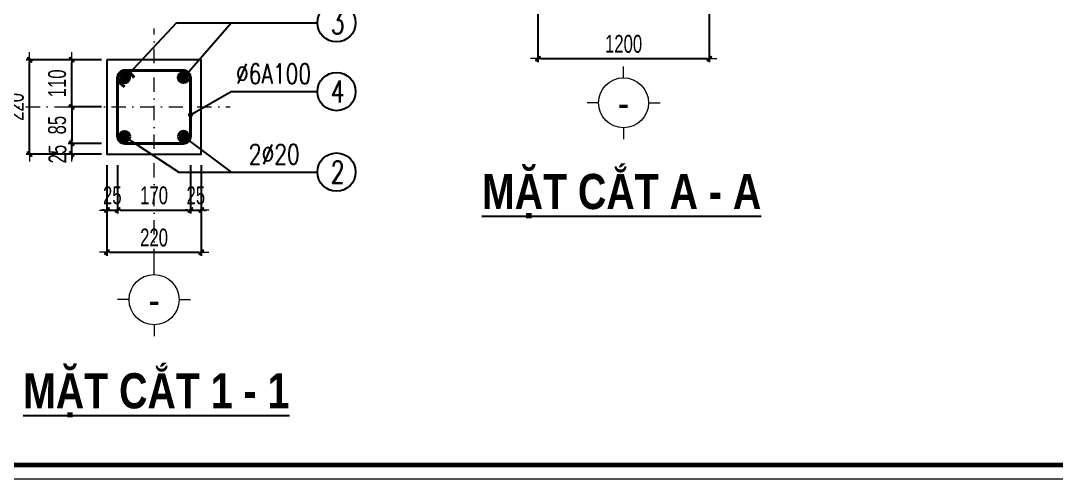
# Model space of a CAD drawing. Header units: millimetres. Extents: x -295047 to 263296, y -724756 to -308748.
# Drawn here: x -139304 to -132051, y -359455 to -356245 of the extents above; entities that cross this region are included whole.
import ezdxf
from ezdxf.enums import TextEntityAlignment as Align

# ---------------------------------------------------------------- set-up
doc = ezdxf.new("R2010")
doc.units = ezdxf.units.MM
doc.header["$MEASUREMENT"] = 0
doc.header["$PDMODE"] = 32
doc.linetypes.add('DASHDOT', pattern=[1, 0.5, -0.25, 0, -0.25])
doc.layers.get('Defpoints').update_dxf_attribs({"color": 1})
for name, color, linetype, lineweight in [('Khungten_LCDI', 7, 'Continuous', 5), ('LC Dim', 8, 'Continuous', 18), ('LC ISO', 153, 'Continuous', 13), ('LC Net dam2', 6, 'Continuous', 40), ('LC Net dam3', 1, 'Continuous', 60), ('LC Net manh', 219, 'Continuous', 5), ('LC Net thay', 7, 'Continuous', 25), ('LC Net truc', 79, 'DASHDOT', 13), ('LC Text1', 3, 'Continuous', 20), ('LC Text2', 7, 'Continuous', 25)]:
    doc.layers.add(name, color=color, linetype=linetype, lineweight=lineweight)
doc.styles.add('HOATBIF', font='hoatbif.shx', dxfattribs={"width": 0.7})
doc.styles.add('Khungten', font='VHAVAN.TTF', dxfattribs={"width": 0.9, "height": 5000})
doc.styles.add('LC 1', font='VHAVANB.TTF')
doc.styles.add('LC 3', font='vnsimli.shx', dxfattribs={"width": 0.75})
doc.styles.add('LC3', font='VHARIALB.TTF', dxfattribs={"width": 0.8})
doc.styles.add('Title', font='VHBLACK.TTF', dxfattribs={"width": 0.8})
doc.dimstyles.new('1-100(1-50)', dxfattribs={"dimscale": 50, "dimtxt": 2.5, "dimasz": 0.35, "dimexe": 0.5, "dimexo": 0, "dimgap": 0.8, "dimtad": 1, "dimdec": 0, "dimzin": 0, "dimdsep": 46, "dimtxsty": 'HOATBIF', "dimblk1": 'DOT', "dimblk2": 'DOT', "dimsah": 1, "dimcen": -1, "dimdle": 1, "dimclrd": 256, "dimclre": 256, "dimclrt": 4, "dimadec": 3, "dimazin": 2, "dimtfac": 0.333333, "dimtdec": 0, "dimtix": 1, "dimtmove": 2, "dimatfit": 3, "dimldrblk": 'DOT', "dimfxl": 1, "dimtvp": 0.833333, "dimtolj": 1, "dimtzin": 0, "dimarcsym": 0})

# ---------------------------------------------------------------- blocks, each defined once
blk = doc.blocks.new('lcdi KC')
at = {"layer": 'Defpoints', "lineweight": 0}
blk.add_lwpolyline([(-1200, -14850), (-1200, 14850), (40800, 14850), (40800, -14850)], close=True, dxfattribs=at)
at = {"layer": 'Khungten_LCDI', "color": 5, "lineweight": 60}
blk.add_lwpolyline([(0, -14650), (0, 14650), (40600, 14650), (40600, -14650)], close=True, dxfattribs=at)
at = {"color": 7, "style": 'Khungten', "width": 0.8}
for tag, p in [('REVISION', (39499, -10746)), ('NGAYHT', (39546, -11609))]:
    blk.add_attdef(tag, text='', height=200, dxfattribs=at).set_placement(p, align=Align.CENTER)
at = {"layer": 'LC Text1', "style": 'Title', "width": 1.485915}
for tag, p, p2 in [('TENBANVE1', (36913, -8886), (40339, -8886)), ('TENBANVE2', (36913, -9562), (40339, -9562))]:
    blk.add_attdef(tag, text='', height=250, dxfattribs=at).set_placement(p, p2, align=Align.FIT)
at = {"layer": 'LC Text1', "style": 'Title', "width": 0.7}
blk.add_attdef('SOBANVE', text='', height=250, dxfattribs=at).set_placement((39562, -13896), align=Align.CENTER)
blk = doc.blocks.new('theptron1')
at = {"layer": 'LC Net dam3'}
for p, q in [((-0.5, 0), (0.5, 0)), ((-0.35, 0.35), (0.35, -0.35)), ((0.35, 0.35), (-0.35, -0.35)), ((0, 0.5), (0, -0.5))]:
    blk.add_line(p, q, dxfattribs=at)
blk.add_circle((0, 0), 0.5, dxfattribs=at)
blk = doc.blocks.new('DOT')
at = {"layer": 'LC Dim'}
blk.add_line((-3, 0), (3, 0), dxfattribs=at)
at = {"layer": 'LC Dim', "color": 4}
blk.add_line((-1, -1), (1, 1), dxfattribs=at)
blk.add_lwpolyline([(0.5, 1), (-1, -0.5), (-0.5, -1), (1, 0.5)], close=True, dxfattribs=at)
blk = doc.blocks.new('*D597')
at = {"layer": 'Defpoints', "color": 0, "ltscale": 2, "transparency": 16777216}
for p in [(-138700.5, -357257.1), (-138625.5, -357257.1), (-138625.5, -357570.5)]:
    blk.add_point(p, dxfattribs=at)
at = {"layer": 'LC Dim', "lineweight": -2, "ltscale": 2, "transparency": 16777216}
for p, q in [((-138700.5, -357257.1), (-138700.5, -357595.5)), ((-138625.5, -357257.1), (-138625.5, -357595.5)), ((-138718, -357570.5), (-138735.5, -357570.5)), ((-138700.5, -357570.5), (-138625.5, -357570.5)), ((-138608, -357570.5), (-138590.5, -357570.5))]:
    blk.add_line(p, q, dxfattribs=at)
at = {"layer": 'LC Dim', "lineweight": -2, "ltscale": 2, "transparency": 16777216, "xscale": 17.5, "yscale": 17.5, "zscale": 17.5}
blk.add_blockref('DOT', (-138700.5, -357570.5), dxfattribs=at)
at = {"layer": 'LC Dim', "lineweight": -2, "ltscale": 2, "transparency": 16777216, "xscale": 17.5, "yscale": 17.5, "zscale": 17.5, "rotation": 180}
blk.add_blockref('DOT', (-138625.5, -357570.5), dxfattribs=at)
at = {"layer": 'LC Dim', "color": 4, "ltscale": 2, "transparency": 16777216, "insert": (-138663, -357468), "char_height": 125, "attachment_point": 5, "style": 'HOATBIF'}
blk.add_mtext('\\A1;25', dxfattribs=at)
blk = doc.blocks.new('_Dot')
at = {"color": 0, "linetype": 'ByBlock', "lineweight": -2}
blk.add_line((-0.5, 0), (-1, 0), dxfattribs=at)
at = {"color": 0, "linetype": 'ByBlock', "const_width": 0.5}
blk.add_lwpolyline([(-0.25, 0, 1), (0.25, 0, 1)], format="xyb", close=True, dxfattribs=at)
blk = doc.blocks.new('*D598')
at = {"layer": 'Defpoints', "color": 0, "ltscale": 2, "transparency": 16777216}
for p in [(-138625.5, -357257.1), (-138115.5, -357257.1), (-138115.5, -357570.5)]:
    blk.add_point(p, dxfattribs=at)
at = {"layer": 'LC Dim', "lineweight": -2, "ltscale": 2, "transparency": 16777216}
for p, q in [((-138625.5, -357257.1), (-138625.5, -357595.5)), ((-138115.5, -357257.1), (-138115.5, -357595.5)), ((-138608, -357570.5), (-138133, -357570.5))]:
    blk.add_line(p, q, dxfattribs=at)
at = {"layer": 'LC Dim', "lineweight": -2, "ltscale": 2, "transparency": 16777216, "xscale": 17.5, "yscale": 17.5, "zscale": 17.5, "rotation": 180}
blk.add_blockref('DOT', (-138625.5, -357570.5), dxfattribs=at)
at = {"layer": 'LC Dim', "lineweight": -2, "ltscale": 2, "transparency": 16777216, "xscale": 17.5, "yscale": 17.5, "zscale": 17.5}
blk.add_blockref('DOT', (-138115.5, -357570.5), dxfattribs=at)
at = {"layer": 'LC Dim', "color": 4, "ltscale": 2, "transparency": 16777216, "insert": (-138370.5, -357468), "char_height": 125, "attachment_point": 5, "style": 'HOATBIF'}
blk.add_mtext('\\A1;170', dxfattribs=at)
blk = doc.blocks.new('*D599')
at = {"layer": 'Defpoints', "color": 0, "ltscale": 2, "transparency": 16777216}
for p in [(-138115.5, -357257.1), (-138040.5, -357257.1), (-138040.5, -357570.5)]:
    blk.add_point(p, dxfattribs=at)
at = {"layer": 'LC Dim', "lineweight": -2, "ltscale": 2, "transparency": 16777216}
for p, q in [((-138115.5, -357257.1), (-138115.5, -357595.5)), ((-138040.5, -357257.1), (-138040.5, -357595.5)), ((-138133, -357570.5), (-138150.5, -357570.5)), ((-138115.5, -357570.5), (-138040.5, -357570.5)), ((-138023, -357570.5), (-138005.5, -357570.5))]:
    blk.add_line(p, q, dxfattribs=at)
at = {"layer": 'LC Dim', "lineweight": -2, "ltscale": 2, "transparency": 16777216, "xscale": 17.5, "yscale": 17.5, "zscale": 17.5}
blk.add_blockref('DOT', (-138115.5, -357570.5), dxfattribs=at)
at = {"layer": 'LC Dim', "lineweight": -2, "ltscale": 2, "transparency": 16777216, "xscale": 17.5, "yscale": 17.5, "zscale": 17.5, "rotation": 180}
blk.add_blockref('DOT', (-138040.5, -357570.5), dxfattribs=at)
at = {"layer": 'LC Dim', "color": 4, "ltscale": 2, "transparency": 16777216, "insert": (-138078, -357468), "char_height": 125, "attachment_point": 5, "style": 'HOATBIF'}
blk.add_mtext('\\A1;25', dxfattribs=at)
blk = doc.blocks.new('*D600')
at = {"layer": 'Defpoints', "color": 0, "ltscale": 2, "transparency": 16777216}
for p in [(-138700.5, -357257.1), (-138040.5, -357257.1), (-138040.5, -357865.7)]:
    blk.add_point(p, dxfattribs=at)
at = {"layer": 'LC Dim', "lineweight": -2, "ltscale": 2, "transparency": 16777216}
for p, q in [((-138700.5, -357257.1), (-138700.5, -357890.7)), ((-138040.5, -357257.1), (-138040.5, -357890.7)), ((-138683, -357865.7), (-138058, -357865.7))]:
    blk.add_line(p, q, dxfattribs=at)
at = {"layer": 'LC Dim', "lineweight": -2, "ltscale": 2, "transparency": 16777216, "xscale": 17.5, "yscale": 17.5, "zscale": 17.5, "rotation": 180}
blk.add_blockref('DOT', (-138700.5, -357865.7), dxfattribs=at)
at = {"layer": 'LC Dim', "lineweight": -2, "ltscale": 2, "transparency": 16777216, "xscale": 17.5, "yscale": 17.5, "zscale": 17.5}
blk.add_blockref('DOT', (-138040.5, -357865.7), dxfattribs=at)
at = {"layer": 'LC Dim', "color": 4, "ltscale": 2, "transparency": 16777216, "insert": (-138370.5, -357763.2), "char_height": 125, "attachment_point": 5, "style": 'HOATBIF'}
blk.add_mtext('\\A1;220', dxfattribs=at)
blk = doc.blocks.new('*D601')
at = {"layer": 'Defpoints', "color": 0, "ltscale": 2, "transparency": 16777216}
for p in [(-138946.6, -357103.5), (-138737.5, -357103.5), (-138737.5, -357178.5)]:
    blk.add_point(p, dxfattribs=at)
at = {"layer": 'LC Dim', "lineweight": -2, "ltscale": 2, "transparency": 16777216}
for p, q in [((-138946.6, -357086), (-138946.6, -357068.5)), ((-138737.5, -357103.5), (-138971.6, -357103.5)), ((-138946.6, -357178.5), (-138946.6, -357103.5)), ((-138737.5, -357178.5), (-138971.6, -357178.5)), ((-138946.6, -357196), (-138946.6, -357213.5))]:
    blk.add_line(p, q, dxfattribs=at)
at = {"layer": 'LC Dim', "lineweight": -2, "ltscale": 2, "transparency": 16777216, "xscale": 17.5, "yscale": 17.5, "zscale": 17.5}
for p, rotation in [((-138946.6, -357103.5), 270), ((-138946.6, -357178.5), 90)]:
    blk.add_blockref('DOT', p, dxfattribs=dict(at, rotation=rotation))
at = {"layer": 'LC Dim', "color": 4, "ltscale": 2, "transparency": 16777216, "insert": (-139046.2, -357178.5), "char_height": 125, "attachment_point": 5, "rotation": 90, "style": 'HOATBIF'}
blk.add_mtext('\\A1;25', dxfattribs=at)
blk = doc.blocks.new('*D602')
at = {"layer": 'Defpoints', "color": 0, "ltscale": 2, "transparency": 16777216}
for p in [(-138946.6, -356518.5), (-138737.5, -356518.5), (-138737.5, -356848.5)]:
    blk.add_point(p, dxfattribs=at)
at = {"layer": 'LC Dim', "lineweight": -2, "ltscale": 2, "transparency": 16777216}
for p, q in [((-138737.5, -356518.5), (-138971.6, -356518.5)), ((-138946.6, -356831), (-138946.6, -356536)), ((-138737.5, -356848.5), (-138971.6, -356848.5))]:
    blk.add_line(p, q, dxfattribs=at)
at = {"layer": 'LC Dim', "lineweight": -2, "ltscale": 2, "transparency": 16777216, "xscale": 17.5, "yscale": 17.5, "zscale": 17.5}
for p, rotation in [((-138946.6, -356518.5), 90), ((-138946.6, -356848.5), 270)]:
    blk.add_blockref('DOT', p, dxfattribs=dict(at, rotation=rotation))
at = {"layer": 'LC Dim', "color": 4, "ltscale": 2, "transparency": 16777216, "insert": (-139049.1, -356683.5), "char_height": 125, "attachment_point": 5, "rotation": 90, "style": 'HOATBIF'}
blk.add_mtext('\\A1;110', dxfattribs=at)
blk = doc.blocks.new('*D603')
at = {"layer": 'Defpoints', "color": 0, "ltscale": 2, "transparency": 16777216}
for p in [(-139241.8, -356518.5), (-138737.5, -356518.5), (-138737.5, -357178.5)]:
    blk.add_point(p, dxfattribs=at)
at = {"layer": 'LC Dim', "lineweight": -2, "ltscale": 2, "transparency": 16777216}
for p, q in [((-138737.5, -356518.5), (-139266.8, -356518.5)), ((-139241.8, -357161), (-139241.8, -356536)), ((-138737.5, -357178.5), (-139266.8, -357178.5))]:
    blk.add_line(p, q, dxfattribs=at)
at = {"layer": 'LC Dim', "lineweight": -2, "ltscale": 2, "transparency": 16777216, "xscale": 17.5, "yscale": 17.5, "zscale": 17.5}
for p, rotation in [((-139241.8, -356518.5), 90), ((-139241.8, -357178.5), 270)]:
    blk.add_blockref('DOT', p, dxfattribs=dict(at, rotation=rotation))
at = {"layer": 'LC Dim', "color": 4, "ltscale": 2, "transparency": 16777216, "insert": (-139344.3, -356848.5), "char_height": 125, "attachment_point": 5, "rotation": 90, "style": 'HOATBIF'}
blk.add_mtext('\\A1;220', dxfattribs=at)
blk = doc.blocks.new('TIEUDE1')
at = {"layer": 'LC Text2', "color": 7, "style": 'LC 1'}
blk.add_attdef('TIªU§Ò', text='', height=5, dxfattribs=at).set_placement((0, 0), align=Align.BOTTOM_CENTER)
blk.add_attdef('TL', text='', height=3, dxfattribs=at).set_placement((0, -2), align=Align.TOP_CENTER)
blk = doc.blocks.new('*D604')
at = {"layer": 'Defpoints', "color": 0, "ltscale": 2, "transparency": 16777216}
for p in [(-138737.5, -356848.5), (-138946.6, -357103.5), (-138737.5, -357103.5)]:
    blk.add_point(p, dxfattribs=at)
at = {"layer": 'LC Dim', "lineweight": -2, "ltscale": 2, "transparency": 16777216}
for p, q in [((-138737.5, -356848.5), (-138971.6, -356848.5)), ((-138946.6, -356866), (-138946.6, -357086)), ((-138737.5, -357103.5), (-138971.6, -357103.5))]:
    blk.add_line(p, q, dxfattribs=at)
at = {"layer": 'LC Dim', "lineweight": -2, "ltscale": 2, "transparency": 16777216, "xscale": 17.5, "yscale": 17.5, "zscale": 17.5}
for p, rotation in [((-138946.6, -356848.5), 90), ((-138946.6, -357103.5), 270)]:
    blk.add_blockref('DOT', p, dxfattribs=dict(at, rotation=rotation))
at = {"layer": 'LC Dim', "color": 4, "ltscale": 2, "transparency": 16777216, "insert": (-139049.1, -356976), "char_height": 125, "attachment_point": 5, "rotation": 90, "style": 'HOATBIF'}
blk.add_mtext('\\A1;85', dxfattribs=at)
blk = doc.blocks.new('TTRUC')
at = {"layer": 'LC ISO'}
for p, q in [((0, 6.95), (0, 10.13)), ((-6.95, 0), (-10.13, 0)), ((6.95, 0), (10.13, 0)), ((0, -6.95), (0, -10.13))]:
    blk.add_line(p, q, dxfattribs=at)
at = {"layer": 'LC Net manh'}
blk.add_circle((0, 0), 6.95, dxfattribs=at)
blk = doc.blocks.new('*D607')
at = {"layer": 'Defpoints', "color": 0, "ltscale": 2, "transparency": 16777216}
for p in [(-135682, -356020.6), (-134481.9, -356015.6), (-134481.9, -356510.1)]:
    blk.add_point(p, dxfattribs=at)
at = {"layer": 'LC Dim', "lineweight": -2, "ltscale": 2, "transparency": 16777216}
for p, q in [((-135682, -356020.6), (-135682, -356535.1)), ((-134481.9, -356015.6), (-134481.9, -356535.1)), ((-135664.5, -356510.1), (-134499.4, -356510.1))]:
    blk.add_line(p, q, dxfattribs=at)
at = {"layer": 'LC Dim', "lineweight": -2, "ltscale": 2, "transparency": 16777216, "xscale": 17.5, "yscale": 17.5, "zscale": 17.5, "rotation": 180}
blk.add_blockref('DOT', (-135682, -356510.1), dxfattribs=at)
at = {"layer": 'LC Dim', "lineweight": -2, "ltscale": 2, "transparency": 16777216, "xscale": 17.5, "yscale": 17.5, "zscale": 17.5}
blk.add_blockref('DOT', (-134481.9, -356510.1), dxfattribs=at)
at = {"layer": 'LC Dim', "color": 4, "ltscale": 2, "transparency": 16777216, "insert": (-135081.9, -356407.6), "char_height": 125, "attachment_point": 5, "style": 'HOATBIF'}
blk.add_mtext('\\A1;1200', dxfattribs=at)

msp = doc.modelspace()

# ---------------------------------------------------------------- linework, layer by layer
at = {"layer": 'LC Net dam2'}
for p, q in [((-138552.8, -356593.5), (-138509.7, -356641.8)), ((-138625.5, -356664.7), (-138576.4, -356708.5))]:
    msp.add_line(p, q, dxfattribs=at)
msp.add_lwpolyline([(-138625.5, -356644.5), (-138625.5, -357052.5, 0.414214), (-138574.4, -357103.5), (-138166.5, -357103.5, 0.414214), (-138115.5, -357052.5), (-138115.5, -356644.5, 0.414214), (-138166.5, -356593.5), (-138574.4, -356593.5, 0.414214)], format="xyb", close=True, dxfattribs=at)
at = {"layer": 'LC Net thay', "linetype": 'Continuous', "ltscale": 1000}
msp.add_lwpolyline([(-138700.5, -356518.5), (-138700.5, -357178.5), (-138040.5, -357178.5), (-138040.5, -356518.5)], close=True, dxfattribs=at)
at = {"layer": 'LC Net truc', "ltscale": 200}
for p, q in [((-138370.5, -357942.4), (-138370.5, -356298.6)), ((-139468.5, -356848.5), (-137838.2, -356848.5))]:
    msp.add_line(p, q, dxfattribs=at)
at = {"layer": 'LC Text2', "ltscale": 100}
for centre in [(-137092.7, -356259.5), (-137092.7, -356740.8), (-137092.7, -357304.6)]:
    msp.add_circle(centre, 133.8, dxfattribs=at)

# ---------------------------------------------------------------- block references
at = {"layer": 'LC Dim', "yscale": 60.00000000069849}
for p, xscale, zscale in [((-138576.6, -356641.6), -60.00000000069849, 60.00000000064909), ((-138164.3, -356641.6), 60.00000000069849, 60.00000000069849)]:
    msp.add_blockref('theptron1', p, dxfattribs=dict(at, xscale=xscale, zscale=zscale))
for p, xscale, zscale, rotation in [((-138576.6, -357055.4), 60.00000000069849, 60.00000000069849, 180.0000000004822), ((-138164.3, -357055.4), -60.00000000069849, 60.00000000064909, 180)]:
    msp.add_blockref('theptron1', p, dxfattribs=dict(at, xscale=xscale, zscale=zscale, rotation=rotation))
at = {"layer": 'LC ISO', "xscale": 25.19610424696835, "yscale": 25.19610424696835, "zscale": 25.19610424696835}
for p in [(-135082, -356819.6), (-138370.5, -358197.7)]:
    msp.add_blockref('TTRUC', p, dxfattribs=at)
at = {"layer": 'LC Net thay', "xscale": 0.5000000000000013, "yscale": 0.5000000000000013, "zscale": 0.5000000000000013}
msp.add_blockref('lcdi KC', (-143504.2, -352030.3), dxfattribs=at)
at = {"layer": 'LC Text2'}
ref = msp.add_blockref('TIEUDE1', (-135095.7, -357637.3), dxfattribs=dict(at, xscale=50.00000000009664, yscale=50.00000000009664, zscale=50.00000000009664))
ref.add_attrib('TIªU§Ò', '%%UmÆt c¾t A - A', dxfattribs={"color": 7, "height": 246.221, "style": 'LC3', "width": 0.8}).set_placement((-135095.7, -357637.3), align=Align.BOTTOM_CENTER)
ref = msp.add_blockref('TIEUDE1', (-138349.4, -359032.6), dxfattribs=dict(at, xscale=-50.00000000009664, yscale=50.00000000009664, zscale=50.00000000009664))
ref.add_attrib('TIªU§Ò', '%%UmÆt c¾t 1 - 1', dxfattribs={"color": 7, "height": 246.221, "style": 'LC3', "width": 0.8}).set_placement((-138355.3, -359032.6), align=Align.BOTTOM_CENTER)

# ---------------------------------------------------------------- texts
at = {"layer": 'LC Text1', "ltscale": 0.2, "style": 'LC 1', "width": 0.9}
for p in [(-135082, -356980.1), (-138370.5, -358358.2)]:
    msp.add_text('-', height=197.3, dxfattribs=at).set_placement(p, align=Align.BOTTOM_CENTER)
at = {"layer": 'LC Text2', "ltscale": 100, "style": 'LC 3', "width": 0.75}
for s, p in [('3', (-137085.1, -356259.5)), ('4', (-137085.1, -356740.8)), ('2', (-137085.1, -357304.6))]:
    msp.add_text(s, height=152.8, dxfattribs=at).set_placement(p, align=Align.MIDDLE_CENTER)
at = {"layer": 'LC Text2', "linetype": 'ByBlock', "style": 'LC 3', "width": 0.75}
for s, p in [('%%C6A100', (-137796.8, -356685.3)), ('2%%C20', (-137707.1, -357249.2))]:
    msp.add_text(s, height=138.89, dxfattribs=at).set_placement(p)

# ---------------------------------------------------------------- dimensions: what is measured, and where the dimension line sits
at = {"layer": 'LC Dim', "ltscale": 2}
dim = msp.add_linear_dim(base=(-134481.9, -356510.1), p1=(-135682, -356020.6), p2=(-134481.9, -356015.6), dimstyle='1-100(1-50)', dxfattribs=at)
dim.commit()
dim.dimension.update_dxf_attribs({"geometry": '*D607', "text_midpoint": (-135081.9, -356407.6)})
for base, p1, p2, angle, picture, middle in [((-139241.8, -356518.5), (-138737.5, -357178.5), (-138737.5, -356518.5), 90, '*D603', (-139344.3, -356848.5)), ((-138946.6, -356518.5), (-138737.5, -356848.5), (-138737.5, -356518.5), 90, '*D602', (-139049.1, -356683.5)), ((-138946.6, -357103.5), (-138737.5, -356848.5), (-138737.5, -357103.5), 270, '*D604', (-139049.1, -356976))]:
    dim = msp.add_linear_dim(base=base, p1=p1, p2=p2, angle=angle, dimstyle='1-100(1-50)', override={"dimlfac": 0.333333}, dxfattribs=at)
    dim.commit()
    dim.dimension.update_dxf_attribs({"geometry": picture, "text_midpoint": middle})
dim = msp.add_linear_dim(base=(-138946.6, -357103.5), p1=(-138737.5, -357178.5), p2=(-138737.5, -357103.5), angle=90, dimstyle='1-100(1-50)', override={"dimlfac": 0.333333}, dxfattribs=at)
dim.commit()
dim.dimension.update_dxf_attribs({"geometry": '*D601', "text_midpoint": (-139046.2, -357178.5), "dimtype": 160})
for base, p1, p2, picture, middle in [((-138625.5, -357570.5), (-138700.5, -357257.1), (-138625.5, -357257.1), '*D597', (-138663, -357468)), ((-138040.5, -357865.7), (-138700.5, -357257.1), (-138040.5, -357257.1), '*D600', (-138370.5, -357763.2)), ((-138115.5, -357570.5), (-138625.5, -357257.1), (-138115.5, -357257.1), '*D598', (-138370.5, -357468)), ((-138040.5, -357570.5), (-138115.5, -357257.1), (-138040.5, -357257.1), '*D599', (-138078, -357468))]:
    dim = msp.add_linear_dim(base=base, p1=p1, p2=p2, dimstyle='1-100(1-50)', override={"dimlfac": 0.333333}, dxfattribs=at)
    dim.commit()
    dim.dimension.update_dxf_attribs({"geometry": picture, "text_midpoint": middle})

# ---------------------------------------------------------------- leaders
for points in [[(-138578.5, -356649.2), (-138212.2, -356259.5), (-137794.3, -356259.5)], [(-138169.6, -356649.2), (-137830.3, -356259.5), (-137226.5, -356259.5)], [(-138115.5, -356903.7), (-137830.3, -356740.8), (-137226.5, -356740.8)], [(-138578.5, -357055.4), (-138197.2, -357304.6), (-137794.3, -357304.6)], [(-138164.3, -357055.4), (-137830.3, -357304.6), (-137226.5, -357304.6)]]:
    msp.add_leader(points, dimstyle='1-100(1-50)', override={"dimasz": 0.7}, dxfattribs=at)

doc.saveas('drawing.dxf')
